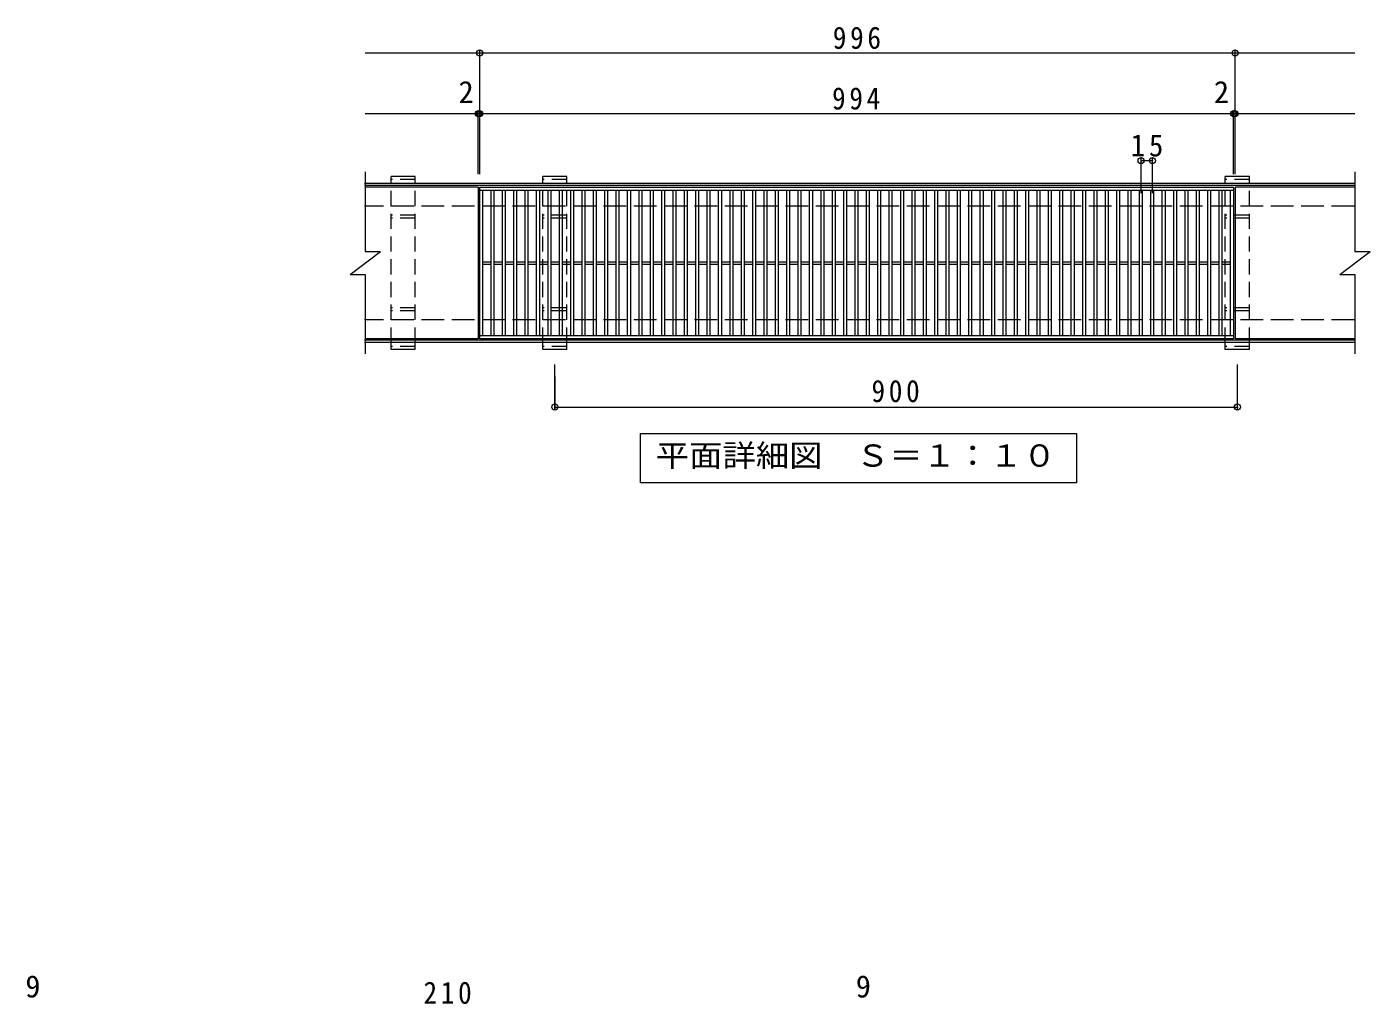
# Model space of a CAD drawing. Units: millimetres at full size, with parts at other scales. Extents: x -268 to 389, y -388 to 310.
# Drawn here: x -205.8 to 148.5, y 51.8 to 309.7 of the extents above; entities that cross this region are included whole.
import ezdxf
from ezdxf.enums import TextEntityAlignment as Align

# ---------------------------------------------------------------- set-up
doc = ezdxf.new("R2010")
doc.units = ezdxf.units.MM
doc.header["$LTSCALE"] = 2
doc.header["$PDMODE"] = 32
doc.header["$PDSIZE"] = 1.6
doc.linetypes.add('DASHED2', pattern=[3, 2, -1])
doc.linetypes.add('DASHED3', pattern=[4, 3, -1])
for name, color, linetype, lineweight in [('C-1', 2, 'Continuous', 9), ('C-2', 3, 'Continuous', 9), ('C-4', 7, 'Continuous', 9), ('C-5', 7, 'Continuous', 9), ('C-9', 3, 'DASHED2', 9), ('D-4', 7, 'Continuous', 9)]:
    doc.layers.add(name, color=color, linetype=linetype, lineweight=lineweight)
doc.styles.add('ＭＳ ゴシック', font='')
doc.styles.get('ＭＳ ゴシック').set_extended_font_data('MS Gothic')

msp = doc.modelspace()

# ---------------------------------------------------------------- linework, layer by layer
at = {"layer": 'C-1'}
for p, q in [((144.277, 268.382), (-116.723, 268.382)), ((144.277, 267.782), (-116.723, 267.782)), ((144.277, 226.982), (-116.723, 226.982)), ((144.277, 226.382), (-116.723, 226.382))]:
    msp.add_line(p, q, dxfattribs=at)
at = {"layer": 'C-1', "linetype": 'DASHED3'}
for p, q in [((144.277, 262.382), (-116.723, 262.382)), ((144.277, 232.382), (-116.723, 232.382))]:
    msp.add_line(p, q, dxfattribs=at)
at = {"layer": 'C-2'}
for p, q in [((-116.523, 271.382), (-116.523, 250.382)), ((144.477, 271.382), (144.477, 250.382)), ((-86.723, 267.382), (-116.523, 267.382)), ((-86.723, 267.382), (-86.723, 227.382)), ((-86.323, 266.582), (112.477, 266.582)), ((-85.523, 228.182), (-85.523, 266.582)), ((-83.323, 228.182), (-83.323, 266.582)), ((-82.523, 228.182), (-82.523, 266.582)), ((-80.323, 228.182), (-80.323, 266.582)), ((-79.523, 228.182), (-79.523, 266.582)), ((-77.323, 228.182), (-77.323, 266.582)), ((-76.523, 228.182), (-76.523, 266.582)), ((-74.323, 228.182), (-74.323, 266.582)), ((-73.523, 228.182), (-73.523, 266.582)), ((-71.323, 228.182), (-71.323, 266.582)), ((-70.523, 228.182), (-70.523, 266.582)), ((-68.323, 228.182), (-68.323, 266.582)), ((-67.523, 228.182), (-67.523, 266.582)), ((-65.323, 228.182), (-65.323, 266.582)), ((-64.523, 228.182), (-64.523, 266.582)), ((-62.323, 228.182), (-62.323, 266.582)), ((-61.523, 228.182), (-61.523, 266.582)), ((-59.323, 228.182), (-59.323, 266.582)), ((-58.523, 228.182), (-58.523, 266.582)), ((-56.323, 228.182), (-56.323, 266.582)), ((-55.523, 228.182), (-55.523, 266.582)), ((-53.323, 228.182), (-53.323, 266.582)), ((-52.523, 228.182), (-52.523, 266.582)), ((-50.323, 228.182), (-50.323, 266.582)), ((-49.523, 228.182), (-49.523, 266.582)), ((-47.323, 228.182), (-47.323, 266.582)), ((-46.523, 228.182), (-46.523, 266.582)), ((-44.323, 228.182), (-44.323, 266.582)), ((-43.523, 228.182), (-43.523, 266.582)), ((-41.323, 228.182), (-41.323, 266.582)), ((-40.523, 228.182), (-40.523, 266.582)), ((-38.323, 228.182), (-38.323, 266.582)), ((-37.523, 228.182), (-37.523, 266.582)), ((-35.323, 228.182), (-35.323, 266.582)), ((-34.523, 228.182), (-34.523, 266.582)), ((-32.323, 228.182), (-32.323, 266.582)), ((-31.523, 228.182), (-31.523, 266.582)), ((-29.323, 228.182), (-29.323, 266.582)), ((-28.523, 228.182), (-28.523, 266.582)), ((-26.323, 228.182), (-26.323, 266.582)), ((-25.523, 228.182), (-25.523, 266.582)), ((-23.323, 228.182), (-23.323, 266.582)), ((-22.523, 228.182), (-22.523, 266.582)), ((-20.323, 228.182), (-20.323, 266.582)), ((-19.523, 228.182), (-19.523, 266.582)), ((-17.323, 228.182), (-17.323, 266.582)), ((-16.523, 228.182), (-16.523, 266.582)), ((-14.323, 228.182), (-14.323, 266.582)), ((-13.523, 228.182), (-13.523, 266.582)), ((-11.323, 228.182), (-11.323, 266.582)), ((-10.523, 228.182), (-10.523, 266.582)), ((-8.323, 228.182), (-8.323, 266.582)), ((-7.523, 228.182), (-7.523, 266.582)), ((-5.323, 228.182), (-5.323, 266.582)), ((-4.523, 228.182), (-4.523, 266.582)), ((-2.323, 228.182), (-2.323, 266.582)), ((-1.523, 228.182), (-1.523, 266.582)), ((0.677, 228.182), (0.677, 266.582)), ((1.477, 228.182), (1.477, 266.582)), ((3.677, 228.182), (3.677, 266.582)), ((4.477, 228.182), (4.477, 266.582)), ((6.677, 228.182), (6.677, 266.582)), ((7.477, 228.182), (7.477, 266.582)), ((9.677, 228.182), (9.677, 266.582)), ((10.477, 228.182), (10.477, 266.582)), ((12.677, 228.182), (12.677, 266.582)), ((13.477, 228.182), (13.477, 266.582)), ((15.677, 228.182), (15.677, 266.582)), ((16.477, 228.182), (16.477, 266.582)), ((18.677, 228.182), (18.677, 266.582)), ((19.477, 228.182), (19.477, 266.582)), ((21.677, 228.182), (21.677, 266.582)), ((22.477, 228.182), (22.477, 266.582)), ((24.677, 228.182), (24.677, 266.582)), ((25.477, 228.182), (25.477, 266.582)), ((27.677, 228.182), (27.677, 266.582)), ((28.477, 228.182), (28.477, 266.582)), ((30.677, 228.182), (30.677, 266.582)), ((31.477, 228.182), (31.477, 266.582)), ((33.677, 228.182), (33.677, 266.582)), ((34.477, 228.182), (34.477, 266.582)), ((36.677, 228.182), (36.677, 266.582)), ((37.477, 228.182), (37.477, 266.582)), ((39.677, 228.182), (39.677, 266.582)), ((40.477, 228.182), (40.477, 266.582)), ((42.677, 228.182), (42.677, 266.582)), ((43.477, 228.182), (43.477, 266.582)), ((45.677, 228.182), (45.677, 266.582)), ((46.477, 228.182), (46.477, 266.582)), ((48.677, 228.182), (48.677, 266.582)), ((49.477, 228.182), (49.477, 266.582)), ((51.677, 228.182), (51.677, 266.582)), ((52.477, 228.182), (52.477, 266.582)), ((54.677, 228.182), (54.677, 266.582)), ((55.477, 228.182), (55.477, 266.582)), ((57.677, 228.182), (57.677, 266.582)), ((58.477, 228.182), (58.477, 266.582)), ((60.677, 228.182), (60.677, 266.582)), ((61.477, 228.182), (61.477, 266.582)), ((63.677, 228.182), (63.677, 266.582)), ((64.477, 228.182), (64.477, 266.582)), ((66.677, 228.182), (66.677, 266.582)), ((67.477, 228.182), (67.477, 266.582)), ((69.677, 228.182), (69.677, 266.582)), ((70.477, 228.182), (70.477, 266.582)), ((72.677, 228.182), (72.677, 266.582)), ((73.477, 228.182), (73.477, 266.582)), ((75.677, 228.182), (75.677, 266.582)), ((76.477, 228.182), (76.477, 266.582)), ((78.677, 228.182), (78.677, 266.582)), ((79.477, 228.182), (79.477, 266.582)), ((81.677, 228.182), (81.677, 266.582)), ((82.477, 228.182), (82.477, 266.582)), ((84.677, 228.182), (84.677, 266.582)), ((85.477, 228.182), (85.477, 266.582)), ((87.677, 228.182), (87.677, 266.582)), ((88.477, 228.182), (88.477, 266.582)), ((90.677, 228.182), (90.677, 266.582)), ((91.477, 228.182), (91.477, 266.582)), ((93.677, 228.182), (93.677, 266.582)), ((94.477, 228.182), (94.477, 266.582)), ((96.677, 228.182), (96.677, 266.582)), ((97.477, 228.182), (97.477, 266.582)), ((99.677, 228.182), (99.677, 266.582)), ((100.477, 228.182), (100.477, 266.582)), ((102.677, 228.182), (102.677, 266.582)), ((103.477, 228.182), (103.477, 266.582)), ((105.677, 228.182), (105.677, 266.582)), ((106.477, 228.182), (106.477, 266.582)), ((108.677, 228.182), (108.677, 266.582)), ((109.477, 228.182), (109.477, 266.582)), ((111.677, 228.182), (111.677, 266.582)), ((112.477, 267.382), (112.477, 227.382)), ((112.877, 267.382), (112.877, 227.382)), ((144.477, 267.382), (112.877, 267.382)), ((-120.523, 244.382), (-112.523, 250.382)), ((-116.523, 250.382), (-112.523, 250.382)), ((140.477, 244.382), (148.477, 250.382)), ((144.477, 250.382), (148.477, 250.382)), ((-85.523, 247.682), (-83.323, 247.682)), ((-85.523, 247.082), (-83.323, 247.082)), ((-82.523, 247.682), (-80.323, 247.682)), ((-82.523, 247.082), (-80.323, 247.082)), ((-79.523, 247.682), (-77.323, 247.682)), ((-79.523, 247.082), (-77.323, 247.082)), ((-76.523, 247.682), (-74.323, 247.682)), ((-76.523, 247.082), (-74.323, 247.082)), ((-73.523, 247.682), (-71.323, 247.682)), ((-73.523, 247.082), (-71.323, 247.082)), ((-70.523, 247.682), (-68.323, 247.682)), ((-70.523, 247.082), (-68.323, 247.082)), ((-67.523, 247.682), (-65.323, 247.682)), ((-67.523, 247.082), (-65.323, 247.082)), ((-64.523, 247.682), (-62.323, 247.682)), ((-64.523, 247.082), (-62.323, 247.082)), ((-61.523, 247.682), (-59.323, 247.682)), ((-61.523, 247.082), (-59.323, 247.082)), ((-58.523, 247.682), (-56.323, 247.682)), ((-58.523, 247.082), (-56.323, 247.082)), ((-55.523, 247.682), (-53.323, 247.682)), ((-55.523, 247.082), (-53.323, 247.082)), ((-52.523, 247.682), (-50.323, 247.682)), ((-52.523, 247.082), (-50.323, 247.082)), ((-49.523, 247.682), (-47.323, 247.682)), ((-49.523, 247.082), (-47.323, 247.082)), ((-46.523, 247.682), (-44.323, 247.682)), ((-46.523, 247.082), (-44.323, 247.082)), ((-43.523, 247.682), (-41.323, 247.682)), ((-43.523, 247.082), (-41.323, 247.082)), ((-40.523, 247.682), (-38.323, 247.682)), ((-40.523, 247.082), (-38.323, 247.082)), ((-37.523, 247.682), (-35.323, 247.682)), ((-37.523, 247.082), (-35.323, 247.082)), ((-34.523, 247.682), (-32.323, 247.682)), ((-34.523, 247.082), (-32.323, 247.082)), ((-31.523, 247.682), (-29.323, 247.682)), ((-31.523, 247.082), (-29.323, 247.082)), ((-28.523, 247.682), (-26.323, 247.682)), ((-28.523, 247.082), (-26.323, 247.082)), ((-25.523, 247.682), (-23.323, 247.682)), ((-25.523, 247.082), (-23.323, 247.082)), ((-22.523, 247.682), (-20.323, 247.682)), ((-22.523, 247.082), (-20.323, 247.082)), ((-19.523, 247.682), (-17.323, 247.682)), ((-19.523, 247.082), (-17.323, 247.082)), ((-16.523, 247.682), (-14.323, 247.682)), ((-16.523, 247.082), (-14.323, 247.082)), ((-13.523, 247.682), (-11.323, 247.682)), ((-13.523, 247.082), (-11.323, 247.082)), ((-10.523, 247.682), (-8.323, 247.682)), ((-10.523, 247.082), (-8.323, 247.082)), ((-7.523, 247.682), (-5.323, 247.682)), ((-7.523, 247.082), (-5.323, 247.082)), ((-4.523, 247.682), (-2.323, 247.682)), ((-4.523, 247.082), (-2.323, 247.082)), ((-1.523, 247.682), (0.677, 247.682)), ((-1.523, 247.082), (0.677, 247.082)), ((1.477, 247.682), (3.677, 247.682)), ((1.477, 247.082), (3.677, 247.082)), ((4.477, 247.682), (6.677, 247.682)), ((4.477, 247.082), (6.677, 247.082)), ((7.477, 247.682), (9.677, 247.682)), ((7.477, 247.082), (9.677, 247.082)), ((10.477, 247.682), (12.677, 247.682)), ((10.477, 247.082), (12.677, 247.082)), ((13.477, 247.682), (15.677, 247.682)), ((13.477, 247.082), (15.677, 247.082)), ((16.477, 247.682), (18.677, 247.682)), ((16.477, 247.082), (18.677, 247.082)), ((19.477, 247.682), (21.677, 247.682)), ((19.477, 247.082), (21.677, 247.082)), ((22.477, 247.682), (24.677, 247.682)), ((22.477, 247.082), (24.677, 247.082)), ((25.477, 247.682), (27.677, 247.682)), ((25.477, 247.082), (27.677, 247.082)), ((28.477, 247.682), (30.677, 247.682)), ((28.477, 247.082), (30.677, 247.082)), ((31.477, 247.682), (33.677, 247.682)), ((31.477, 247.082), (33.677, 247.082)), ((34.477, 247.682), (36.677, 247.682)), ((34.477, 247.082), (36.677, 247.082)), ((37.477, 247.682), (39.677, 247.682)), ((37.477, 247.082), (39.677, 247.082)), ((40.477, 247.682), (42.677, 247.682)), ((40.477, 247.082), (42.677, 247.082)), ((43.477, 247.682), (45.677, 247.682)), ((43.477, 247.082), (45.677, 247.082)), ((46.477, 247.682), (48.677, 247.682)), ((46.477, 247.082), (48.677, 247.082)), ((49.477, 247.682), (51.677, 247.682)), ((49.477, 247.082), (51.677, 247.082)), ((52.477, 247.682), (54.677, 247.682)), ((52.477, 247.082), (54.677, 247.082)), ((55.477, 247.682), (57.677, 247.682)), ((55.477, 247.082), (57.677, 247.082)), ((58.477, 247.682), (60.677, 247.682)), ((58.477, 247.082), (60.677, 247.082)), ((61.477, 247.682), (63.677, 247.682)), ((61.477, 247.082), (63.677, 247.082)), ((64.477, 247.682), (66.677, 247.682)), ((64.477, 247.082), (66.677, 247.082)), ((67.477, 247.682), (69.677, 247.682)), ((67.477, 247.082), (69.677, 247.082)), ((70.477, 247.682), (72.677, 247.682)), ((70.477, 247.082), (72.677, 247.082)), ((73.477, 247.682), (75.677, 247.682)), ((73.477, 247.082), (75.677, 247.082)), ((76.477, 247.682), (78.677, 247.682)), ((76.477, 247.082), (78.677, 247.082)), ((79.477, 247.682), (81.677, 247.682)), ((79.477, 247.082), (81.677, 247.082)), ((82.477, 247.682), (84.677, 247.682)), ((82.477, 247.082), (84.677, 247.082)), ((85.477, 247.682), (87.677, 247.682)), ((85.477, 247.082), (87.677, 247.082)), ((88.477, 247.682), (90.677, 247.682)), ((88.477, 247.082), (90.677, 247.082)), ((91.477, 247.682), (93.677, 247.682)), ((91.477, 247.082), (93.677, 247.082)), ((94.477, 247.682), (96.677, 247.682)), ((94.477, 247.082), (96.677, 247.082)), ((97.477, 247.682), (99.677, 247.682)), ((97.477, 247.082), (99.677, 247.082)), ((100.477, 247.682), (102.677, 247.682)), ((100.477, 247.082), (102.677, 247.082)), ((103.477, 247.682), (105.677, 247.682)), ((103.477, 247.082), (105.677, 247.082)), ((106.477, 247.682), (108.677, 247.682)), ((106.477, 247.082), (108.677, 247.082)), ((109.477, 247.682), (111.677, 247.682)), ((109.477, 247.082), (111.677, 247.082)), ((-120.523, 244.382), (-116.523, 244.382)), ((-116.523, 244.382), (-116.523, 223.382)), ((140.477, 244.382), (144.477, 244.382)), ((144.477, 244.382), (144.477, 223.382)), ((-86.723, 227.382), (-116.523, 227.382)), ((112.477, 228.182), (-86.323, 228.182)), ((112.477, 227.382), (-86.323, 227.382)), ((144.477, 227.382), (112.877, 227.382))]:
    msp.add_line(p, q, dxfattribs=at)
msp.add_lwpolyline([(-86.323, 227.382), (-86.323, 267.382), (112.477, 267.382)], dxfattribs=at)
at = {"layer": 'C-4'}
for p, q in [((-116.523, 302.782), (144.477, 302.782)), ((-86.323, 270.782), (-86.323, 303.382)), ((112.877, 270.782), (112.877, 303.382)), ((-86.723, 270.782), (-86.723, 287.382)), ((112.477, 270.782), (112.477, 287.382)), ((-116.523, 286.782), (144.477, 286.782)), ((88.077, 265.782), (88.077, 274.982)), ((88.077, 274.382), (91.077, 274.382)), ((91.077, 265.782), (91.077, 274.982)), ((-66.523, 208.782), (-66.523, 220.582)), ((113.477, 208.782), (113.477, 220.582)), ((-66.523, 217.438), (-66.523, 208.782)), ((-66.523, 209.382), (113.477, 209.382))]:
    msp.add_line(p, q, dxfattribs=at)
for p in [(-86.323, 302.782), (112.877, 302.782), (-86.723, 286.782), (-86.323, 286.782), (112.477, 286.782), (112.877, 286.782), (88.077, 274.382), (91.077, 274.382), (-66.523, 209.382), (-66.523, 209.382), (113.477, 209.382)]:
    msp.add_point(p, dxfattribs=at)
at = {"layer": 'C-5'}
msp.add_lwpolyline([(-43.923, 189.382), (-43.923, 202.382), (71.077, 202.382), (71.077, 189.382)], close=True, dxfattribs=at)
at = {"layer": 'C-9', "linetype": 'Continuous'}
for p, q in [((-103.323, 270.182), (-109.723, 270.182)), ((-109.723, 268.382), (-109.723, 270.182)), ((-103.323, 268.382), (-103.323, 270.182)), ((-63.323, 270.182), (-69.723, 270.182)), ((-69.723, 268.382), (-69.723, 270.182)), ((-63.323, 268.382), (-63.323, 270.182)), ((110.277, 268.382), (110.277, 270.182)), ((-109.723, 224.582), (-109.723, 226.382)), ((-103.323, 224.582), (-109.723, 224.582)), ((-103.323, 224.582), (-103.323, 226.382)), ((-69.723, 224.582), (-69.723, 226.382)), ((-63.323, 224.582), (-69.723, 224.582)), ((-63.323, 224.582), (-63.323, 226.382)), ((110.277, 224.582), (110.277, 226.382)), ((116.677, 224.582), (110.277, 224.582)), ((116.677, 224.582), (116.677, 226.382))]:
    msp.add_line(p, q, dxfattribs=at)
at = {"layer": 'C-9'}
for p, q in [((-103.323, 269.382), (-109.723, 269.382)), ((-63.323, 269.382), (-69.723, 269.382)), ((116.677, 269.382), (110.277, 269.382)), ((-109.723, 226.382), (-109.723, 268.382)), ((-103.323, 226.382), (-103.323, 268.382)), ((-69.723, 226.382), (-69.723, 268.382)), ((-63.323, 226.382), (-63.323, 268.382)), ((110.277, 226.382), (110.277, 268.382)), ((116.677, 226.382), (116.677, 268.382)), ((-103.323, 259.982), (-109.723, 259.982)), ((-103.323, 259.182), (-109.723, 259.182)), ((-63.323, 259.982), (-69.723, 259.982)), ((-63.323, 259.182), (-69.723, 259.182)), ((116.677, 259.982), (110.277, 259.982)), ((116.677, 259.182), (110.277, 259.182)), ((-103.323, 235.582), (-109.723, 235.582)), ((-103.323, 234.782), (-109.723, 234.782)), ((-63.323, 235.582), (-69.723, 235.582)), ((-63.323, 234.782), (-69.723, 234.782)), ((116.677, 235.582), (110.277, 235.582)), ((116.677, 234.782), (110.277, 234.782)), ((-103.323, 225.382), (-109.723, 225.382)), ((-63.323, 225.382), (-69.723, 225.382)), ((116.677, 225.382), (110.277, 225.382))]:
    msp.add_line(p, q, dxfattribs=at)
at = {"layer": 'C-9', "linetype": 'Continuous'}
msp.add_lwpolyline([(116.677, 268.382), (116.677, 270.182), (110.277, 270.182)], dxfattribs=at)

# ---------------------------------------------------------------- texts
at = {"layer": 'C-4', "color": 2, "style": 'ＭＳ ゴシック'}
for p in [(-91.915, 287.782), (107.285, 287.782)]:
    msp.add_text('2', height=5.865, dxfattribs=at).set_placement(p, align=Align.BOTTOM_LEFT)
at = {"layer": 'C-4', "color": 2, "char_height": 5.865, "attachment_point": 7, "style": 'ＭＳ ゴシック'}
for s, insert in [('\\T1.27;\\W0.9;996', (6.777, 303.782)), ('\\T1.27;\\W0.9;994', (6.577, 287.782)), ('\\T1.27;\\W0.95;15', (85.327, 275.382)), ('\\T1.27;\\W0.9;900', (16.977, 210.582))]:
    msp.add_mtext(s, dxfattribs=dict(at, insert=insert))
at = {"layer": 'C-5', "color": 2, "style": 'ＭＳ ゴシック', "width": 1.1}
msp.add_text('平面詳細図\u3000Ｓ＝１：１０', height=5.865, dxfattribs=at).set_placement((-39.923, 191.882), align=Align.BOTTOM_LEFT)
at = {"layer": 'D-4', "color": 2, "style": 'ＭＳ ゴシック'}
for p in [(-206.16, 51.846), (12.84, 51.846)]:
    msp.add_text('9', height=5.865, dxfattribs=at).set_placement(p, align=Align.BOTTOM_LEFT)
at = {"layer": 'D-4', "color": 2, "insert": (-101.16, 51.846), "char_height": 5.865, "attachment_point": 7, "style": 'ＭＳ ゴシック'}
msp.add_mtext('\\T1.27;\\W0.9;210', dxfattribs=at)

doc.saveas('drawing.dxf')
